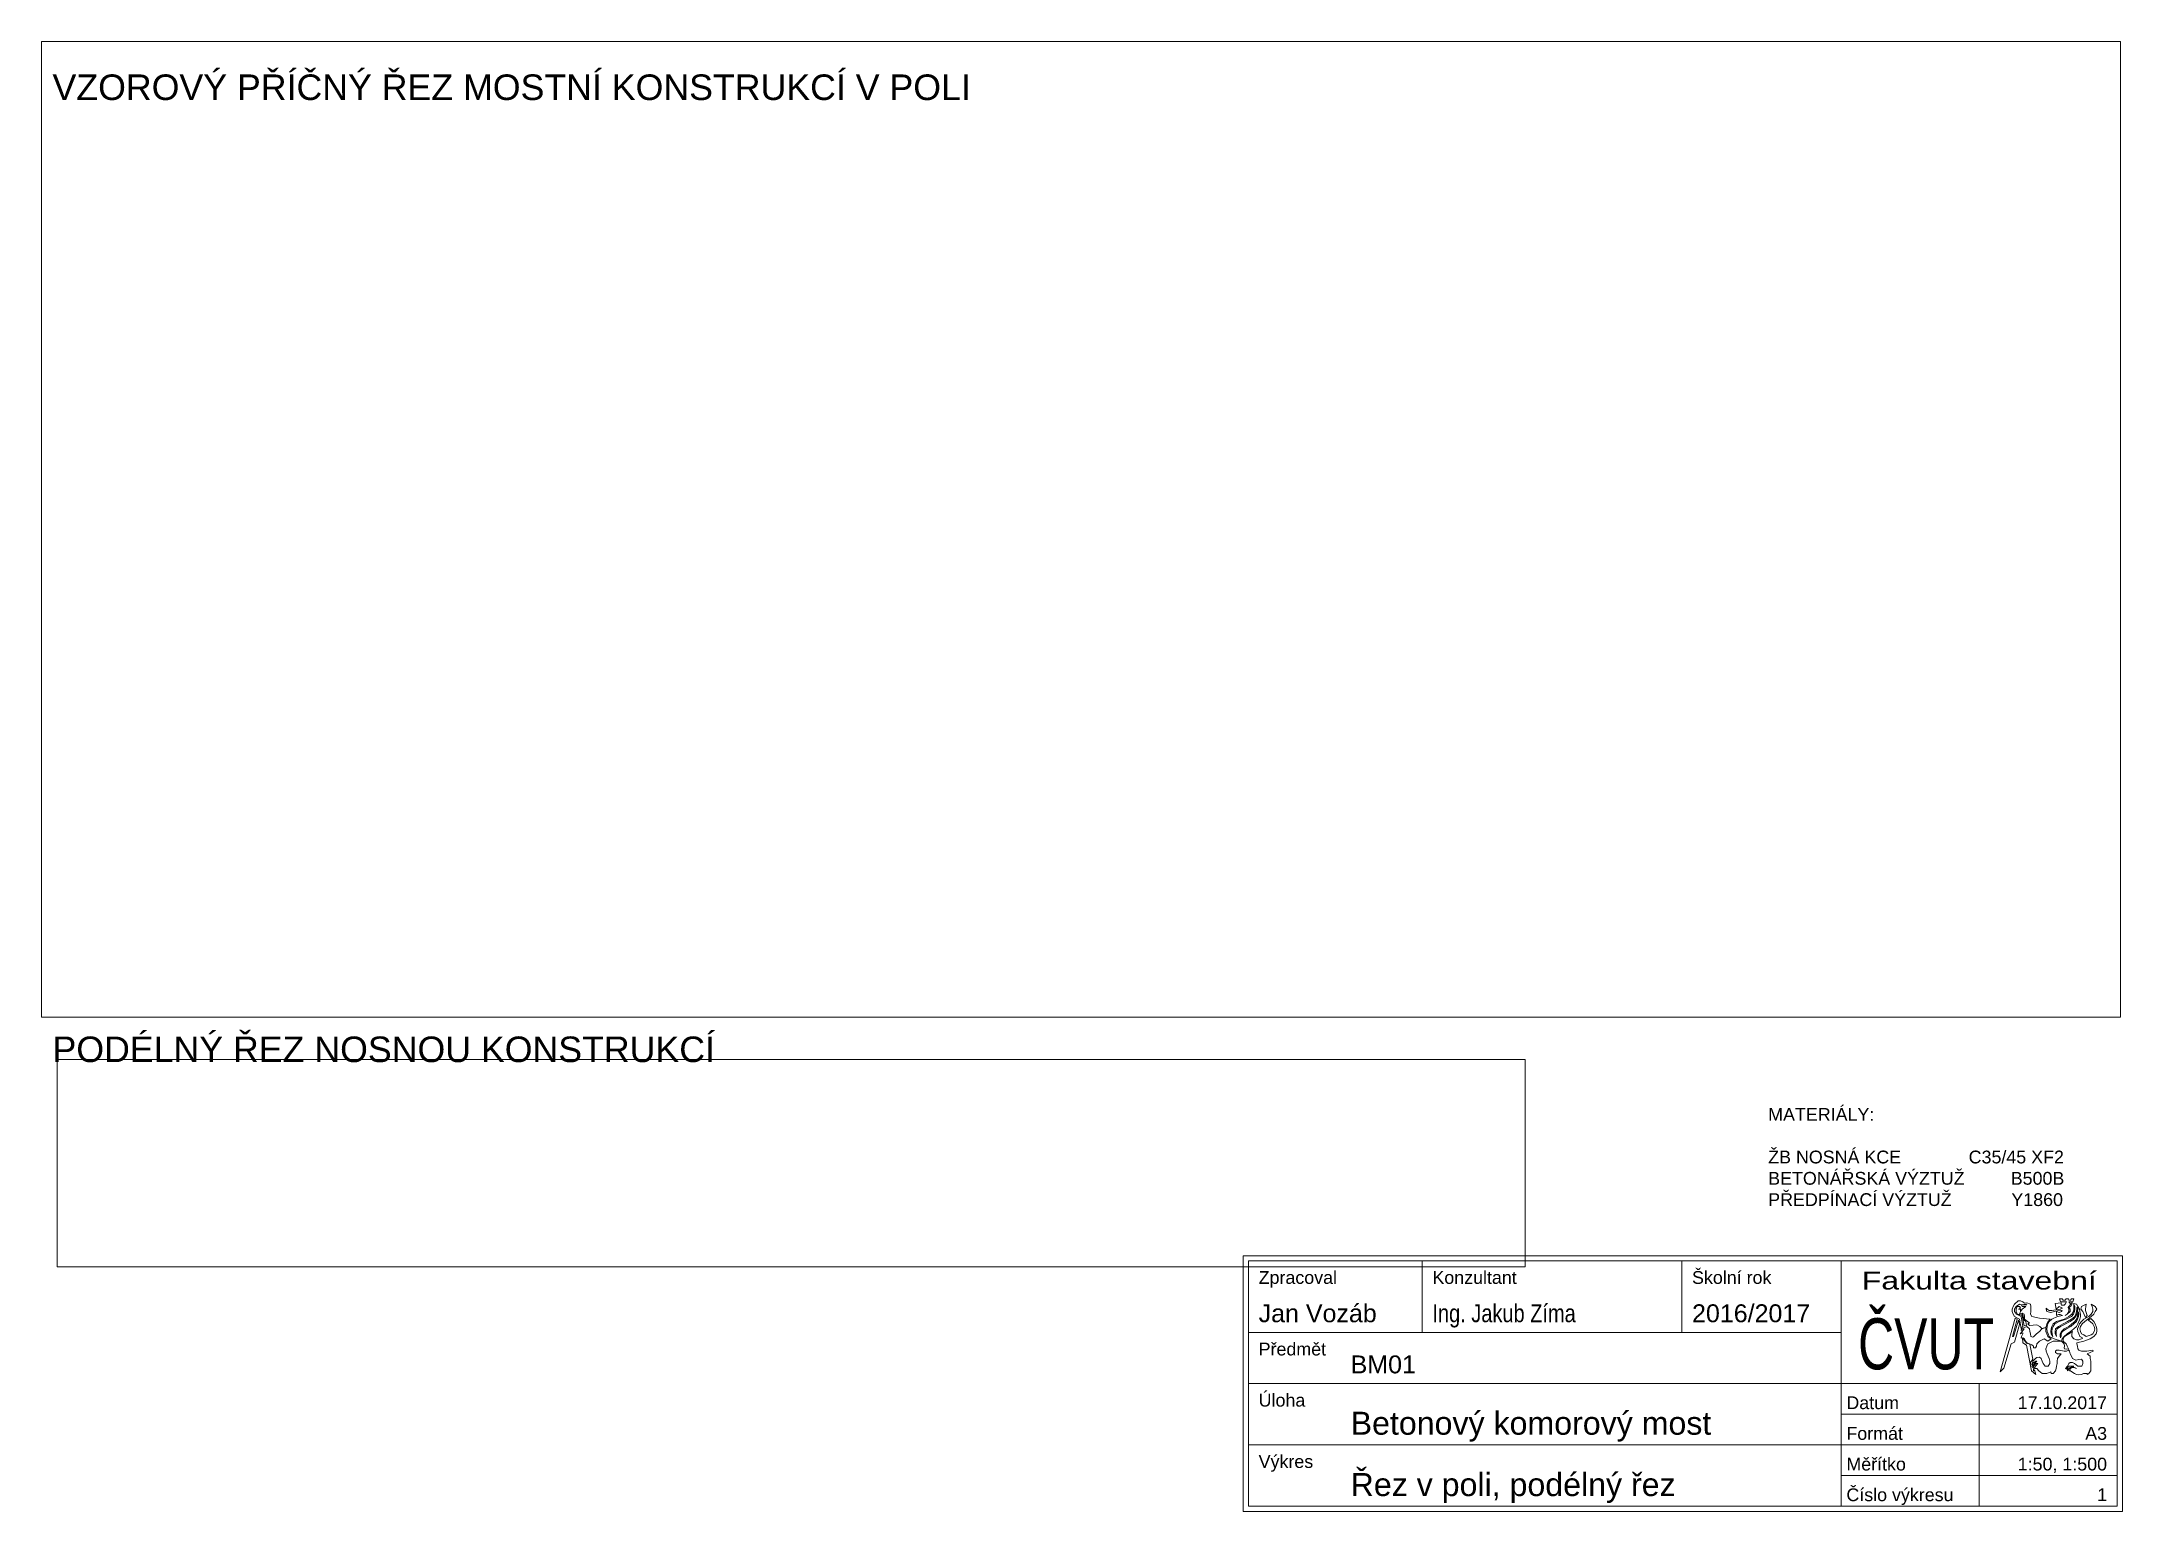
# Paper-space layout 'ŘEZ V POLI+PODÉLNÝ' of a CAD drawing. Header units: millimetres. Extents: x 425 to 832, y 36 to 323.
import ezdxf
from ezdxf.enums import TextEntityAlignment as Align

# ---------------------------------------------------------------- set-up
doc = ezdxf.new("R2010")
doc.units = ezdxf.units.MM
doc.layers.get('0').update_dxf_attribs({"lineweight": 9})
doc.layers.get('Defpoints').update_dxf_attribs({"lineweight": 9})
doc.layers.add('Popis', color=4, linetype='Continuous', lineweight=9)
doc.styles.add('Arial', font='arial.ttf')
doc.styles.add('Arial09', font='arial.ttf', dxfattribs={"width": 0.8})
doc.styles.add('Písmo_2.5', font='arial.ttf', dxfattribs={"height": 2.5})
doc.styles.add('Písmo_5', font='arial.ttf', dxfattribs={"height": 5})

# ---------------------------------------------------------------- blocks, each defined once
blk = doc.blocks.new('razitko_cvut')
at = {"ltscale": 15}
for p, q in [((-137, 49), (-137, 35)), ((-86.2, 49), (-86.2, 35)), ((-55, 49), (-55, 1)), ((-171, 35), (-55, 35)), ((-171, 25), (-1, 25)), ((-28, 1), (-28, 25)), ((-55, 19), (-1, 19)), ((-171, 13), (-55, 13)), ((-55, 13), (-1, 13)), ((-55, 7), (-1, 7))]:
    blk.add_line(p, q, dxfattribs=at)
at = {"lineweight": 5}
for p, q in [((-20.06, 38.67), (-20.04, 38.67)), ((-11.22, 38.3), (-10.83, 38.59))]:
    blk.add_line(p, q, dxfattribs=at)
at = {"ltscale": 15}
for points in [[(0, 0), (0, 50), (-172, 50), (-172, 0)], [(-1, 1), (-1, 49), (-171, 49), (-171, 1)]]:
    blk.add_lwpolyline(points, close=True, dxfattribs=at)
at = {"lineweight": 5}
for points in [[(-21.09, 38.11), (-21.38, 38.59), (-21.57, 39.08), (-21.57, 39.56), (-21.38, 40.05), (-21.09, 40.53), (-20.39, 41.17), (-19.93, 41.21), (-19.45, 41.01), (-19.16, 40.72), (-18.67, 40.82), (-17.99, 40.53)], [(-12.09, 41.01), (-10.93, 41.01), (-11.22, 40.53), (-11.42, 40.34), (-11.9, 40.34), (-12, 40.53), (-12, 40.82), (-13.16, 40.63), (-12.96, 39.56)], [(-12.09, 41.01), (-12.29, 41.59), (-11.8, 41.59), (-11.61, 41.3), (-11.22, 41.3), (-11.03, 41.59)], [(-11.03, 41.59), (-10.54, 41.59), (-10.45, 41.3), (-10.16, 41.3), (-9.96, 41.59), (-9.48, 41.59), (-9.67, 41.01)], [(-10.45, 39.08), (-10.83, 38.59), (-10.25, 39.08), (-10.25, 39.56), (-10.45, 39.85), (-10.06, 40.05), (-9.87, 40.53), (-9.96, 40.82), (-9, 40.53)], [(-10.45, 39.08), (-10.45, 39.56), (-10.64, 39.85), (-10.45, 40.05), (-10.06, 40.53), (-10.45, 41.01), (-9.67, 41.01)], [(-19.93, 39.08), (-19.64, 39.56), (-18.87, 40.05), (-19.64, 40.05), (-19.74, 40.34), (-18.67, 40.43), (-18.87, 40.53), (-19.74, 40.43), (-20.12, 40.53), (-20.8, 40.05), (-21.09, 39.56), (-21.09, 39.08)], [(-21.09, 38.11), (-20.12, 37.63), (-19.83, 35.79), (-19.45, 36.17), (-19.83, 38.11), (-20.7, 38.59), (-21.09, 39.08)], [(-20.03, 40.05), (-20.61, 40.05), (-20.8, 39.56), (-20.8, 39.08)], [(-19.64, 38.79), (-19.45, 38.59), (-19.83, 38.4), (-20.51, 38.59), (-20.8, 39.08)], [(-19.93, 39.08), (-19.93, 39.56), (-20.32, 39.56), (-19.93, 39.75), (-20.12, 40.05)], [(-19.93, 39.08), (-20.12, 38.59), (-19.64, 38.79)], [(-20.05, 38.66), (-20.05, 38.67), (-20.05, 38.68)], [(-18.19, 36.85), (-18.57, 37.14), (-19.16, 37.63), (-19.16, 38.11), (-19.25, 38.59), (-19.64, 38.79)], [(-16.16, 36.17), (-16.74, 36.47), (-18.19, 36.37), (-18.48, 36.66), (-18.19, 36.85)], [(-17.99, 40.53), (-17.9, 40.05), (-17.9, 39.56), (-17.9, 39.08), (-17.99, 38.59), (-17.7, 38.11), (-16.25, 37.82), (-14.12, 37.63), (-14.51, 37.14)], [(-14.51, 37.14), (-14.8, 36.66), (-14.9, 36.17), (-15, 35.98), (-15, 35.69)], [(-14.9, 39.56), (-14.9, 39.75), (-14.7, 39.56), (-14.32, 39.27), (-13.83, 39.27), (-12.19, 39.56), (-11.71, 39.75), (-12.38, 40.05), (-12.96, 39.56)], [(-14.9, 39.56), (-14.8, 39.08), (-14.03, 38.88), (-13.35, 39.08), (-12.19, 39.37), (-11.8, 39.27), (-11.9, 39.08), (-12.38, 38.88)], [(-12.87, 38.3), (-12.48, 38.5), (-12.19, 38.5), (-11.71, 38.3), (-12.67, 38.11), (-13.83, 37.63), (-14.32, 37.14), (-14.61, 36.66), (-14.7, 36.17), (-14.8, 35.69), (-14.7, 35.21)], [(-13.83, 36.17), (-13.54, 36.66), (-12.87, 37.14), (-11.42, 37.63)], [(-11.03, 37.63), (-12.38, 37.14), (-13.25, 36.66), (-13.54, 36.17), (-13.74, 35.69), (-13.83, 35.21), (-13.74, 34.72)], [(-13.16, 34.72), (-13.16, 35.21), (-13.06, 35.69), (-12.48, 36.17), (-11.61, 36.66), (-10.74, 37.14), (-9.96, 37.63), (-9.29, 38.11), (-9.09, 38.59), (-9, 39.08)], [(-12.38, 38.88), (-12.87, 39.08), (-12.87, 38.3)], [(-8.71, 38.59), (-8.8, 38.11), (-9, 37.63), (-9.29, 37.14), (-9.87, 36.66), (-10.45, 36.17), (-11.42, 35.69), (-11.9, 35.21), (-12.19, 34.72)], [(-12.09, 36.17), (-10.25, 37.14), (-9.58, 37.63), (-9.09, 38.11), (-8.9, 38.59), (-8.8, 39.08)], [(-12, 34.72), (-11.71, 35.21), (-10.93, 35.69), (-10.06, 36.17), (-9.48, 36.66), (-9, 37.14), (-8.8, 37.63), (-8.61, 38.11), (-8.51, 38.59), (-8.58, 39.04), (-8.71, 38.59)], [(-11.42, 37.63), (-10.45, 38.11), (-9.87, 38.59), (-9.58, 39.08)], [(-11.42, 34.24), (-10.83, 34.72), (-10.16, 35.21), (-9.48, 35.69), (-9, 36.17), (-8.71, 36.66), (-8.51, 37.14), (-8.32, 37.63)], [(-9.58, 39.08), (-9.48, 39.56), (-9.48, 40.05), (-9.48, 40.53), (-9.29, 40.05), (-9.29, 39.56), (-9.38, 39.08), (-9.58, 38.59), (-9.96, 38.11), (-11.03, 37.63)], [(-8.32, 37.63), (-8.22, 38.11), (-8.22, 38.59), (-8.32, 39.08), (-8.42, 39.56), (-8.71, 40.05), (-9, 40.53)], [(-9, 39.08), (-8.9, 39.56), (-8.9, 39.85), (-8.8, 39.85), (-8.71, 39.56), (-8.8, 39.08)], [(-8.42, 36.66), (-8.61, 36.17), (-8.8, 35.69), (-8.71, 35.21)], [(-5.8, 39.08), (-6.09, 38.59), (-6.58, 38.11), (-7.54, 37.63), (-8.03, 37.14), (-8.42, 36.66)], [(-5.51, 35.21), (-5.8, 34.72), (-6.09, 34.53), (-7.06, 34.24), (-7.54, 34.53), (-8.03, 34.72), (-8.22, 35.21), (-8.32, 35.69), (-8.22, 36.17), (-7.84, 36.66), (-7.35, 37.14), (-6.77, 37.63), (-6.09, 38.11)], [(-5.51, 35.21), (-5.42, 35.69), (-5.51, 36.17), (-5.8, 36.66), (-6.29, 37.14), (-6.67, 37.43), (-6.19, 37.72), (-5.61, 37.14), (-5.32, 36.66), (-5.13, 36.17)], [(-6.09, 38.11), (-5.61, 38.59), (-5.32, 39.08), (-5.03, 39.56), (-5.32, 40.05), (-6.09, 40.53), (-5.9, 40.05), (-5.8, 39.56), (-5.8, 39.08)], [(-19.83, 33.85), (-19.74, 34.24), (-19.45, 34.72), (-19.45, 34.92), (-20.03, 34.72), (-19.64, 35.21)], [(-19.64, 35.21), (-19.25, 35.69), (-19.83, 35.4), (-19.74, 35.69), (-18.67, 36.17), (-18.19, 35.69), (-18.09, 35.21)], [(-17.7, 32.6), (-18.19, 32.79), (-18.67, 32.98), (-18.96, 33.27), (-19.16, 33.76), (-19.45, 33.95), (-19.83, 33.85)], [(-17.32, 28.34), (-17.41, 27.47), (-17.22, 27.66), (-16.93, 26.79), (-17.8, 27.47), (-18.77, 32.5), (-19.45, 32.98), (-19.54, 33.95), (-18.77, 32.89), (-18.09, 32.69), (-17.51, 29.79), (-17.99, 29.11), (-17.99, 28.82), (-17.51, 28.82), (-17.7, 28.43)], [(-18.09, 35.21), (-17.99, 34.72), (-17.9, 34.24), (-17.51, 34.05), (-17.32, 34.24), (-16.83, 34.72), (-16.25, 35.21), (-15.77, 35.69)], [(-15.29, 33.76), (-16.25, 33.27), (-16.74, 32.79), (-16.83, 32.3), (-17.03, 32.01), (-17.41, 32.01), (-17.41, 32.3), (-17.7, 32.6)], [(-16.16, 36.17), (-15.77, 35.79), (-15, 35.98), (-15.77, 35.69), (-15.77, 35.79)], [(-15.29, 33.76), (-14.61, 33.27), (-13.93, 33.76), (-14.61, 34.24), (-14.8, 34.72), (-15, 35.21), (-15, 35.69)], [(-14.22, 28.92), (-14.22, 29.4), (-14.32, 29.89), (-14.51, 30.37), (-14.7, 30.85), (-14.9, 31.34), (-15, 31.82), (-14.8, 32.3), (-14.61, 32.79)], [(-14.7, 35.21), (-14.51, 34.72), (-14.32, 34.24), (-13.35, 33.76)], [(-14.61, 32.79), (-13.54, 33.27), (-11.9, 33.27)], [(-13.74, 34.72), (-13.64, 34.24), (-13.93, 34.72), (-14.03, 35.21), (-13.93, 35.69), (-13.83, 36.17)], [(-13.35, 33.76), (-11.9, 33.27), (-11.42, 32.79), (-11.32, 32.3), (-11.42, 32.01), (-11.32, 31.82), (-10.93, 31.72), (-10.54, 31.82)], [(-12.09, 36.17), (-12.77, 35.69), (-12.96, 35.21), (-12.96, 34.72), (-12.87, 34.24), (-13.16, 34.72)], [(-12.19, 34.72), (-12.19, 34.24), (-12.09, 33.95), (-12, 34.24), (-12, 34.72)], [(-11.9, 33.27), (-11.8, 33.76), (-11.42, 34.24)], [(-11.61, 33.27), (-11.61, 33.76), (-11.32, 34.24), (-10.45, 34.72), (-9.77, 35.21), (-9.87, 34.72), (-9.87, 34.24), (-9.48, 33.76)], [(-9.77, 29.89), (-9.96, 30.37), (-10.25, 30.85), (-10.35, 31.34), (-10.45, 31.53), (-10.54, 31.82), (-10.83, 32.3), (-11.03, 32.79), (-11.61, 33.27)], [(-8.71, 35.21), (-8.51, 34.72), (-8.32, 34.24), (-7.74, 33.85), (-8.03, 33.76), (-8.51, 33.56), (-9, 33.56), (-9.48, 33.76)], [(-5.03, 35.21), (-5.13, 34.72), (-5.61, 34.24), (-6.29, 33.76), (-7.54, 33.27), (-8.9, 32.98), (-8.9, 32.79), (-8.8, 32.3), (-8.71, 31.82), (-8.51, 31.53), (-8.03, 31.34)], [(-5.13, 36.17), (-5.03, 35.69), (-5.03, 35.21)], [(-16.93, 29.4), (-17.61, 28.92), (-17.51, 29.4), (-17.03, 29.89), (-16.74, 30.08), (-16.25, 30.18), (-15.87, 29.89), (-15.67, 29.4), (-15.48, 28.92), (-15.09, 28.43), (-14.51, 28.43), (-14.22, 28.92)], [(-16.93, 29.4), (-16.74, 29.4), (-17.22, 28.92), (-17.51, 28.43)], [(-17.51, 28.43), (-17.32, 28.43), (-16.93, 28.92), (-16.54, 28.92), (-17.03, 28.43), (-17.22, 27.95), (-16.74, 27.95), (-16.35, 27.47), (-15.67, 26.98)], [(-12.67, 30.85), (-13.06, 31.05), (-13.06, 31.34), (-12.87, 31.53), (-12.38, 31.53), (-11.42, 31.34), (-10.93, 31.34), (-10.45, 31.53)], [(-12.87, 28.43), (-12.77, 28.92), (-12.77, 29.4), (-12.67, 29.89), (-12.38, 30.37), (-12, 30.85), (-12.67, 30.85)], [(-8.71, 28.43), (-9.38, 28.92), (-9.77, 29.11), (-9.96, 29.11), (-10.25, 29.11), (-10.45, 28.92), (-10.74, 28.43)], [(-8.71, 28.43), (-7.93, 28.43), (-7.74, 28.92), (-7.74, 29.4), (-8.03, 29.79), (-8.51, 29.69), (-9.09, 29.6), (-9.48, 29.79), (-9.77, 29.89)], [(-6.29, 29.89), (-6.19, 29.4), (-6.19, 28.92), (-6.19, 28.43), (-6.19, 27.95), (-6.19, 27.47), (-6.58, 26.98), (-6.87, 26.79), (-6.87, 26.98), (-7.64, 26.98), (-8.03, 26.79), (-8.51, 26.69)], [(-8.03, 31.34), (-6.96, 31.34), (-5.8, 31.53), (-5.71, 31.34), (-6.87, 30.85), (-6.29, 30.37), (-6.29, 29.89)], [(-17.7, 28.43), (-17.61, 28.14), (-17.41, 28.43), (-17.32, 28.34)], [(-15.67, 26.98), (-14.8, 26.98), (-14.03, 27.27), (-13.93, 26.98), (-13.74, 26.98), (-13.54, 26.98)], [(-13.54, 26.98), (-13.06, 27.47), (-12.96, 27.95), (-12.87, 28.43)], [(-10.74, 28.43), (-11.12, 27.95), (-10.93, 27.85)], [(-10.93, 27.85), (-10.54, 28.43), (-10.35, 28.43), (-9.48, 28.43), (-10.74, 27.95)], [(-10.74, 27.95), (-10.74, 27.47), (-10.35, 27.95), (-9.77, 28.24), (-9.48, 28.24), (-9, 27.95), (-9.48, 28.14), (-9.77, 28.14), (-10.16, 27.95)], [(-8.51, 26.69), (-9, 26.79), (-9.38, 26.98), (-9.67, 27.18), (-10.16, 27.47), (-10.35, 27.47), (-10.16, 27.95)]]:
    blk.add_lwpolyline(points, dxfattribs=at)
for points in [[(-21.48, 34.24), (-20.61, 37.63), (-20.99, 37.82), (-23.9, 27.27), (-23.22, 28.04), (-21.76, 32.78), (-21.09, 33.07), (-20.12, 36.56), (-20.32, 37.43), (-21.28, 34.24)], [(-19.64, 38.3), (-19.25, 36.27), (-18.77, 36.37), (-18.87, 37.14), (-19.25, 37.43), (-19.45, 38.4)], [(-7.16, 40.05), (-7.25, 39.56), (-7.25, 39.27), (-6.87, 38.3), (-7.25, 37.92), (-7.74, 39.08), (-8.13, 39.56), (-8.03, 40.05), (-7.06, 40.53)]]:
    blk.add_lwpolyline(points, close=True, dxfattribs=at)
at = {"lineweight": 5, "style": 'Arial'}
for s, p in [('Zpracoval', (-169, 44.5)), ('Konzultant', (-135, 44.5)), ('Školní rok', (-84.2, 44.5)), ('Předmět', (-169, 30.5)), ('Úloha', (-169, 20.5)), ('Datum', (-54, 20)), ('Formát', (-54, 14)), ('Výkres', (-169, 8.5)), ('Měřítko', (-54, 8)), ('Číslo výkresu', (-54, 2))]:
    blk.add_text(s, height=2.5, dxfattribs=at).set_placement(p)
at = {"lineweight": 5, "style": 'Arial', "width": 1.282187}
blk.add_text('Fakulta stavební', height=3.5, dxfattribs=at).set_placement((-51, 43.4), (-5, 43.4), align=Align.FIT)
at = {"lineweight": 5, "style": 'Arial', "width": 0.7}
blk.add_text('ČVUT', height=10, dxfattribs=at).set_placement((-38.41, 27.78), align=Align.CENTER)
at = {"ltscale": 8, "style": 'Arial'}
for tag, p, height in [('ZPRACOVAL', (-169, 37), 3.5), ('PREDMET', (-151, 27), 3.5), ('ULOHA', (-151, 15), 4.5), ('VYKRES', (-151, 3), 4.5)]:
    blk.add_attdef(tag, p, '', height=height, dxfattribs=at)
at = {"style": 'Arial09', "width": 0.8}
blk.add_attdef('KONZULTANT', (-135, 37), '', height=3.5, dxfattribs=at)
at = {"style": 'Arial'}
blk.add_attdef('DATUM', (-84.2, 37), '', height=3.5, dxfattribs=at)
at = {"ltscale": 8, "style": 'Arial'}
for tag, p in [('DATUM', (-3, 20)), ('FORMAT', (-3, 14)), ('MERITKO', (-3, 8)), ('CISLO_VYKRESU', (-3, 2))]:
    blk.add_attdef(tag, text='', height=2.5, dxfattribs=at).set_placement(p, align=Align.RIGHT)

psp = doc.layouts.new('ŘEZ V POLI+PODÉLNÝ')

# ---------------------------------------------------------------- block references
ref = psp.add_blockref('razitko_cvut', (831.98, 35.72))
ref.add_attrib('DATUM', '2016/2017', (747.78, 72.72), dxfattribs={"height": 3.5, "style": 'Arial'})
ref.add_attrib('KONZULTANT', 'Ing. Jakub Zíma', (696.98, 72.72), dxfattribs={"height": 3.5, "style": 'Arial09', "width": 0.8})
ref.add_attrib('ZPRACOVAL', 'Jan Vozáb', (662.98, 72.72), dxfattribs={"ltscale": 8, "height": 3.5, "style": 'Arial'})
ref.add_attrib('PREDMET', 'BM01', (680.98, 62.72), dxfattribs={"ltscale": 8, "height": 3.5, "style": 'Arial'})
ref.add_attrib('ULOHA', 'Betonový komorový most', (680.98, 50.72), dxfattribs={"ltscale": 8, "height": 4.5, "style": 'Arial'})
ref.add_attrib('VYKRES', 'Řez v poli, podélný řez', (680.98, 38.72), dxfattribs={"ltscale": 8, "height": 4.5, "style": 'Arial'})
ref.add_attrib('DATUM', '17.10.2017', dxfattribs={"ltscale": 8, "height": 2.5, "style": 'Arial'}).set_placement((828.98, 55.72), align=Align.RIGHT)
ref.add_attrib('FORMAT', 'A3', dxfattribs={"ltscale": 8, "height": 2.5, "style": 'Arial'}).set_placement((828.98, 49.72), align=Align.RIGHT)
ref.add_attrib('MERITKO', '1:50, 1:500', dxfattribs={"ltscale": 8, "height": 2.5, "style": 'Arial'}).set_placement((828.98, 43.72), align=Align.RIGHT)
ref.add_attrib('CISLO_VYKRESU', '1', dxfattribs={"ltscale": 8, "height": 2.5, "style": 'Arial'}).set_placement((828.98, 37.72), align=Align.RIGHT)

# ---------------------------------------------------------------- texts
at = {"layer": 'Popis', "attachment_point": 1}
for s, width, gutter_width, insert, char_height, style in [('VZOROVÝ PŘÍČNÝ ŘEZ MOSTNÍ KONSTRUKCÍ V POLI', 200, 25, (426.99, 316.78), 5, 'Písmo_5'), ('PODÉLNÝ ŘEZ NOSNOU KONSTRUKCÍ', 200, 25, (426.99, 128.6), 5, 'Písmo_5'), ('\\A1;MATERIÁLY:\\P\\P\\pt39.22067,57.5;ŽB NOSNÁ KCE^IC35/45 XF2\\P\\pt47.45566,57.5;BETONÁŘSKÁ VÝZTUŽ ^IB500B\\P\\pt47.57844,57.5;PŘEDPÍNACÍ VÝZTUŽ^IY1860', 63.2795, 12.5, (762.68, 114.62), 2.5, 'Písmo_2.5')]:
    psp.add_mtext_dynamic_manual_height_columns(s, width=width, gutter_width=gutter_width, heights=[0], dxfattribs=dict(at, insert=insert, char_height=char_height, style=style))

# ---------------------------------------------------------------- viewports
at = {"layer": 'Defpoints'}
psp.add_viewport(center=(628.22, 227.81), size=(406.72, 190.7869), view_center_point=(45353.15, 33271.69), view_height=9539.3448, dxfattribs=at)
psp.add_viewport(center=(571.53, 103.82), size=(287.21, 40.5488), view_center_point=(80202.17, 82062.32), view_height=20274.4212, status=3, dxfattribs=at)

doc.saveas('drawing.dxf')
